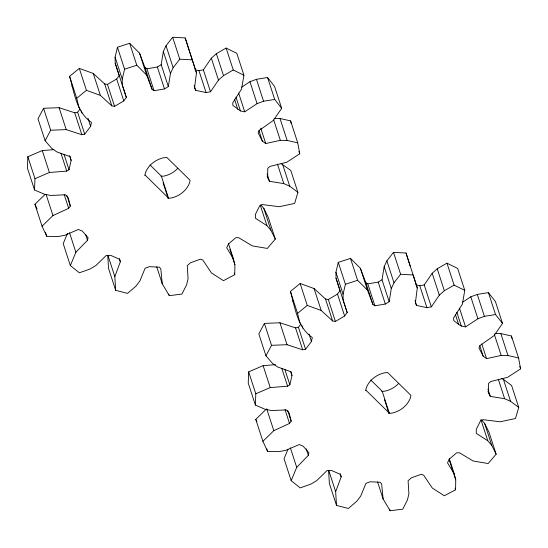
<?xml version="1.0" encoding="UTF-8"?>
<svg xmlns="http://www.w3.org/2000/svg" width="548" height="548" viewBox="0 0 548 548"><rect width="100%" height="100%" fill="white"/><g stroke="black" fill="none" stroke-linecap="round" stroke-linejoin="round"><path stroke-width="0.82" d="M156.735 266.814L162.277 283.871L169.291 295.646L181.943 294.084L186.649 284.727L188.06 278.685L187.252 265.636L190.553 262.718L200.554 259.163L202.87 260.129L211.412 272.897L223.474 280.679L234.75 274.692L234.9 264.759L233.448 258.937L226.68 247.771L228.468 244.004L235.798 237.695L238.702 237.722L252.327 245.901L267.314 248.429L275.302 239.099L270.945 230.29L266.938 225.68L255.45 218.268L255.436 214.302L259.814 205.521L262.321 204.582L279.261 206.699L294.619 203.445L297.9 192.341L289.714 186.19L283.796 183.607L269.493 181.285L267.664 177.812L267.76 168.346L269.904 166.421L286.72 162.256L299.763 153.776L297.735 142.836L290.611 120.903L280.014 118.505L274.069 118.423M377.572 481.911L383.114 498.968L390.128 510.743L402.78 509.181L407.486 499.824L408.897 493.782L408.089 480.733L411.39 477.815L421.391 474.26L423.707 475.226L432.249 487.994L444.312 495.776L455.587 489.789L455.737 479.856L454.285 474.034L447.517 462.868L449.305 459.101L456.635 452.792L459.539 452.819L473.164 460.998L488.152 463.526L496.139 454.196L491.782 445.387L487.775 440.777L476.287 433.365L476.274 429.399L480.651 420.617L483.158 419.679L500.098 421.796L515.456 418.542L518.737 407.438L510.551 401.287L504.633 398.704L490.33 396.382L488.501 392.909L488.597 383.442L490.741 381.518L507.551 377.353L520.6 368.873L518.572 357.933L511.442 335.999L500.851 333.602L494.906 333.52M53.855 149.638L42.278 150.556L27.838 156.749L27.4 168.017L34.524 189.951L44.217 194.177L50.752 195.458L65.548 194.8L68.247 197.753L70.336 206.075L68.678 208.329L52.971 215.576L42.059 226.221L46.751 236.311L57.869 236.558L64.657 235.339L78.412 229.448L82.31 231.078L88.07 237.668L87.516 240.25L75.877 252.279L70.343 265.581L79.364 272.794L90.036 269.02L95.934 265.506L106.326 255.368L110.771 255.402L119.683 259.334L120.341 261.807L114.827 276.61L115.669 290.317L127.533 293.379L135.925 286.179L139.898 280.946L145.104 268.26L149.337 266.677L159.29 267.143L160.811 268.835L162.277 283.871M34.524 189.951L34.962 178.682L27.838 156.749M275.514 364.667L263.115 365.653L248.676 371.845L248.237 383.114L255.361 405.047L265.054 409.274L271.589 410.555L286.385 409.897L289.084 412.85L291.173 421.172L289.515 423.426L273.808 430.673L262.896 441.318L267.588 451.408L278.706 451.655L285.494 450.435L299.249 444.544L303.147 446.175L308.908 452.764L308.353 455.347L296.715 467.375L291.18 480.678L300.201 487.891L310.874 484.117L316.771 480.603L327.163 470.465L331.609 470.499L340.52 474.431L341.178 476.904L335.664 491.707L336.506 505.414L348.37 508.476L356.762 501.276L360.735 496.05L365.941 483.357L370.174 481.774L380.127 482.24L381.648 483.932L383.114 498.968M255.361 405.047L255.8 393.779L248.676 371.845M34.962 178.682L49.402 172.49L66.767 171.106L69.021 169.702L71.137 160.434L70.123 156.646L56.828 151.878L51.676 148.275L45.114 140.733L50.683 130.219L66.212 129.623L81.83 134.698L84.721 134.144L90.626 126.383L91.461 122.43C76.309 111.977 74.329 92.701 69.596 76.35L79.302 68.39L86.426 90.317L100.366 95.373L111.785 105.846L114.587 106.36L123.793 100.901L126.355 97.462L115.196 63.198L115.101 57.143L117.457 47.265L129.65 43.285L139.541 53.177L146.665 75.103L152.056 89.345L154.063 90.721L164.489 88.94L168.325 86.611L161.201 64.685L163.331 51.526L166.03 45.751L172.654 37.257L185.19 37.928L196.451 72.843L194.513 88.091L195.766 90.338L206.062 92.55L210.501 91.756L218.474 80.09L223.516 75.624L233.263 70.014L243.935 75.261L241.538 89.071L232.77 102.784L232.825 105.367L240.462 110.936L244.73 111.806L257.081 103.641L263.567 101.236L274.706 99.462L281.679 108.319L273.247 120.533L259.245 130.349L258.108 132.822L262.389 141.165L265.732 143.542L280.343 140.336L287.145 140.439L297.735 142.836M255.8 393.779L270.239 387.587L287.604 386.203L289.858 384.799L291.974 375.531L290.961 371.75L277.665 366.975L272.514 363.379L265.951 355.837L271.52 345.315L287.049 344.719L302.667 349.795L305.558 349.24L311.463 341.479L312.298 337.527C297.146 327.074 295.166 307.805 290.433 291.447L300.14 283.487L307.264 305.414L321.203 310.469L332.622 320.943L335.424 321.457L344.63 315.997L347.192 312.559L336.034 278.295L335.938 272.24L338.294 262.362L350.487 258.382L360.379 268.273L367.503 290.2L372.893 304.441L374.901 305.818L385.326 304.037L389.162 301.715L391.293 288.556L393.998 282.782L400.615 274.281L413.151 274.959L417.288 287.94L415.35 303.188L416.603 305.435L426.899 307.647L431.338 306.853L439.311 295.187L444.353 290.721L454.1 285.111L464.773 290.358L462.375 304.167L453.607 317.881L453.662 320.464L458.614 324.402L461.3 326.039L465.567 326.903L477.918 318.737L484.405 316.333L495.543 314.559L502.516 323.416L494.084 335.629L480.082 345.446L478.945 347.918L483.226 356.262L486.569 358.639L501.18 355.433L507.982 355.536L518.572 357.933M168.325 86.611L170.455 73.459L173.161 67.685L179.778 59.184L192.314 59.862M389.162 301.715L382.038 279.781L384.169 266.623L386.867 260.848L393.491 252.354L406.027 253.025L417.288 287.94M126.355 97.462L122.32 85.132L122.225 79.076L124.581 69.199L117.457 47.265M347.192 312.559L343.158 300.229L343.062 294.173L345.418 284.296L338.294 262.362M67.452 233.482L63.212 243.648L70.343 265.581M287.96 449.36L284.049 458.751L291.18 480.678M80.056 108.977L77.597 112.21L74.706 112.772L59.088 107.689L43.559 108.292L37.99 118.806L45.114 140.733M300.893 324.08L298.434 327.307L295.543 327.868L279.925 322.786L264.396 323.389L258.827 333.903L265.951 355.837M194.978 69.767L198.938 70.617L203.376 69.829L211.35 58.163L216.392 53.69L226.132 48.08L236.811 53.334L243.935 75.261M415.816 284.864L419.775 285.714L424.214 284.926L432.187 273.26L437.229 268.787L446.969 263.177L457.649 268.431L464.773 290.358M79.302 68.39L93.242 73.446L104.661 83.913L107.456 84.433L116.669 78.974L119.231 75.535L115.196 63.198M300.14 283.487L314.079 288.543L325.498 299.009L328.293 299.53L337.506 294.071L340.068 290.632L336.034 278.295M42.059 226.221L34.935 204.288L45.237 194.239M262.896 441.318L255.772 419.384L266.075 409.335M79.056 107.812L76.72 98.277L86.426 90.317M149.994 164.962L161.352 176.114L161.009 176.394L164.4 176.004A23.605 20.44 -18 0 0 177.833 168.305M163.119 182.888L168.133 198.321L168.476 198.04L161.352 176.114M299.893 322.909L297.557 313.374L307.264 305.414M370.832 380.059L382.189 391.21L381.846 391.491L385.237 391.101A23.605 20.44 -18 0 0 398.67 383.401M384.484 399.615L388.97 413.418L389.313 413.137L382.189 391.21M241.723 87.153L249.957 81.707L256.443 79.302L267.575 77.528L274.555 86.385L281.679 108.319M462.56 302.249L470.794 296.804L477.281 294.406L488.412 292.625L495.392 301.482L502.516 323.416M139.541 53.177L144.925 67.411L146.939 68.788L157.365 67.007L161.201 64.685M360.379 268.273L365.763 282.508L367.776 283.885L378.202 282.104L382.038 279.781M124.581 69.199L136.774 65.212L146.665 75.103M345.418 284.296L357.611 280.309L367.503 290.2M168.133 198.321L171.524 197.938A23.605 20.44 -18 0 0 189.382 183.285L190.115 180.292L166.798 157.413L163.414 157.797A23.605 20.44 -18 0 0 145.549 172.449L144.816 175.435L145.158 175.155L168.476 198.04M388.97 413.418L392.361 413.034A23.605 20.44 -18 0 0 410.219 398.382L410.952 395.389L387.635 372.51L384.251 372.893A23.605 20.44 -18 0 0 366.386 387.546L365.653 390.539L365.995 390.251L389.313 413.137M281.11 163.619L290.776 170.407L297.9 192.341M501.208 378.387L503.427 379.36L511.613 385.511L518.737 407.438M481.651 420.001L484.658 423.46L489.015 432.269L496.139 454.196M260.814 204.904L263.821 208.363L268.178 217.172L275.302 239.099M292.762 300.975L293.488 302.297M71.925 85.878L72.651 87.201M255.772 419.384L256.854 421.713M34.935 204.288L37.1 208.946M519.805 366.441L520.6 368.873M488.412 292.625L495.543 314.559M500.851 333.602L507.982 355.536M494.317 334.314L501.18 355.433M477.281 294.406L484.405 316.333M503.427 379.36L510.551 401.287M498.296 379.209L504.633 398.704M470.794 296.804L477.918 318.737M481.815 344.021L486.569 358.639M479.795 345.699L483.226 356.262M487.953 389.073L490.33 396.382M446.969 263.177L454.1 285.111M487.973 391.286L488.501 392.909M459.491 308.216L465.567 326.903M456.813 312.23L461.3 326.039M455.45 314.655L458.614 324.402M437.229 268.787L444.353 290.721M484.658 423.46L491.782 445.387M480.911 419.658L487.775 440.777M432.187 273.26L439.311 295.187M424.214 284.926L431.338 306.853M419.775 285.714L426.899 307.647M415.014 300.557L416.603 305.435M393.491 252.354L400.615 274.281M386.867 260.848L393.998 282.782M449.271 458.601L454.285 474.034M449.134 459.546L455.737 479.856M384.169 266.623L391.293 288.556M455.059 488.165L455.587 489.789M378.202 282.104L385.326 304.037M367.776 283.885L374.901 305.818M365.763 282.508L372.893 304.441M350.487 258.382L357.611 280.309M298.968 151.344L299.763 153.776M335.938 272.24L343.062 294.173M267.575 77.528L274.706 99.462M337.506 294.071L344.63 315.997M280.014 118.505L287.145 140.439M273.747 120.033L280.343 140.336M328.293 299.53L335.424 321.457M256.443 79.302L263.567 101.236M282.59 164.263L289.714 186.19M325.498 299.009L332.622 320.943M277.459 164.112L283.796 183.607M389.601 509.119L390.128 510.743M249.957 81.707L257.081 103.641M314.079 288.543L321.203 310.469M260.718 128.109L265.732 143.542M258.957 130.602L262.389 141.165M226.132 48.08L233.263 70.014M267.116 173.976L269.493 181.285M267.136 176.189L267.664 177.812M238.654 93.119L244.73 111.806M235.976 97.133L240.462 110.936M234.613 99.558L237.777 109.305M309.086 334.17L311.463 341.479M216.392 53.69L223.516 75.624M263.821 208.363L270.945 230.29M301.989 325.745L302.784 328.184M290.433 291.447L297.557 313.374M260.341 205.377L266.938 225.68M211.35 58.163L218.474 80.09M298.434 327.307L305.558 349.24M295.543 327.868L302.667 349.795M340.123 473.657L341.178 476.904M203.376 69.829L210.501 91.756M198.938 70.617L206.062 92.55M328.8 470.595L335.664 491.707M279.925 322.786L287.049 344.719M196.451 72.843L185.19 37.928M336.506 505.414L329.382 483.487L328.588 470.588M290.659 371.469L291.974 375.531M194.177 85.461L195.766 90.338M284.844 369.373L289.858 384.799M281.795 368.331L287.604 386.203M172.654 37.257L179.778 59.184M306.243 448.853L308.353 455.347M264.396 323.389L271.52 345.315M287.741 410.616L291.173 421.172M285.029 409.623L289.515 423.426M166.03 45.751L173.161 67.685M228.434 243.504L233.448 258.937M229.886 249.326L234.9 264.759M163.331 51.526L170.455 73.459M234.222 273.068L234.75 274.692M290.378 447.88L296.715 467.375M263.115 365.653L270.239 387.587M157.365 67.007L164.489 88.94M266.684 408.746L273.808 430.673M146.939 68.788L154.063 90.721M144.925 67.411L152.056 89.345M266.794 448.97L267.588 451.408M129.65 43.285L136.774 65.212M115.101 57.143L122.225 79.076M116.669 78.974L123.793 100.901M107.456 84.433L114.587 106.36M104.661 83.913L111.785 105.846M168.763 294.023L169.291 295.646M93.242 73.446L100.366 95.373M87.988 118.265L90.626 126.383M81.152 110.648L81.947 113.087M69.596 76.35L76.72 98.277M77.597 112.21L84.721 134.144M74.706 112.772L81.83 134.698M119.286 258.56L120.341 261.807M107.963 255.491L114.827 276.61M59.088 107.689L66.212 129.623M115.669 290.317L108.545 268.39L107.751 255.491M69.555 155.557L71.137 160.434M64.006 154.276L69.021 169.702M60.958 153.234L66.767 171.106M85.666 234.565L87.516 240.25M43.559 108.292L50.683 130.219M66.904 195.52L70.336 206.075M64.191 194.526L68.678 208.329M69.541 232.784L75.877 252.279M42.278 150.556L49.402 172.49M46.107 194.458L52.971 215.576M45.429 232.249L46.751 236.311M406.027 253.025L410.164 266.013M511.442 335.999L511.88 338.349M290.611 120.903L291.043 123.252"/></g></svg>
